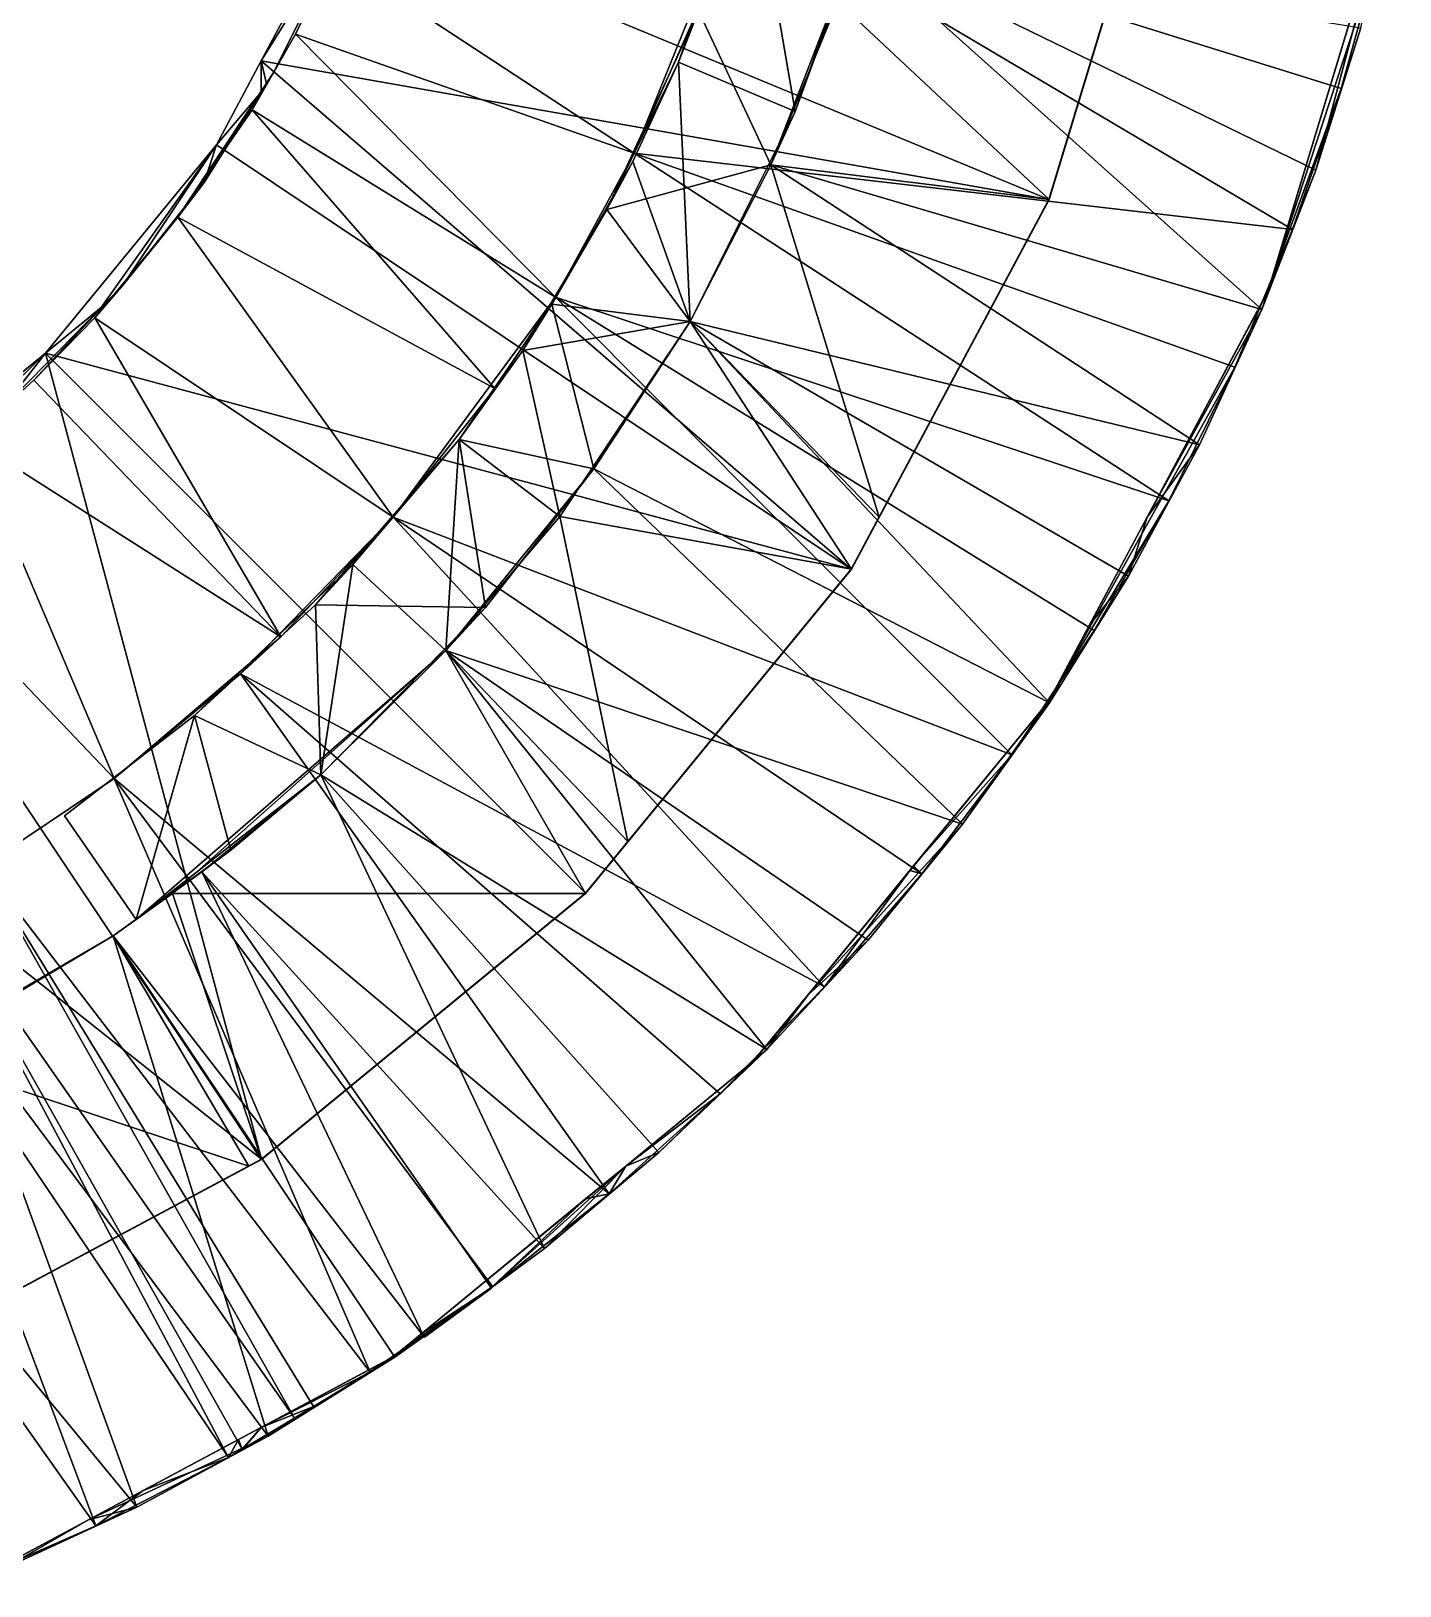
# Model space of a CAD drawing. Header units: metres. Extents: x -45 to 15, y -73 to -13.
# Drawn here: x -2.91 to 14.38, y -70.84 to -51.21 of the extents above; entities that cross this region are included whole.
import ezdxf

# ---------------------------------------------------------------- set-up
doc = ezdxf.new("R2010")
doc.units = ezdxf.units.M

msp = doc.modelspace()

# ---------------------------------------------------------------- linework, layer by layer
for points in [[(1.037455, -49.643059, 43), (11.482649, -48.267731, 28.999001), (9.946728, -53.333473, 28.999001)], [(11.484, -48.268002, 18.1), (7.279, -50.84, 18.1), (9.948, -53.334, 18.1)], [(11.484, -48.268002, 28.999001), (9.946728, -53.333473, 28.999001), (11.482649, -48.267731, 28.999001)], [(11.484, -48.268002, 28.999001), (9.948, -53.334, 28.999001), (9.946728, -53.333473, 28.999001)], [(9.948, -53.334, 18.1), (9.948, -53.334, 28.999001), (11.484, -48.268002, 28.999001)], [(9.948, -53.334, 18.1), (11.484, -48.268002, 28.999001), (11.484, -48.268002, 18.1)], [(6.187, -48.991001, 13.1), (5.271, -51.598, 13.1), (5.52, -50.952999, 14)], [(5.271, -51.598, 13.1), (6.187, -48.991001, 13.1), (6.744, -52.222, 12.2)], [(7.727, -49.425999, 12.2), (6.744, -52.222, 12.2), (6.187, -48.991001, 13.1)], [(14.378757, -49.002167, 43), (12.761912, -54.332924, 43), (14.333312, -49.152, 18.1)], [(14.378757, -49.002167, 43), (14.144, -50.115002, 43), (12.761912, -54.332924, 43)], [(12.717, -54.480999, 18.1), (13.317, -52.964001, 18.1), (14.333312, -49.152, 18.1)], [(12.717, -54.480999, 18.1), (14.333312, -49.152, 18.1), (12.761912, -54.332924, 43)], [(13.886, -51.167, 18.1), (14.333312, -49.152, 18.1), (13.317, -52.964001, 18.1)], [(7.727, -49.425999, 12.2), (7.503, -50.132999, 11), (6.744, -52.222, 12.2)], [(1.037455, -49.643059, 43), (0, -51.583298, 43), (1.134, -49.756001, 43)], [(1.037455, -49.643059, 43), (9.946728, -53.333473, 28.999001), (0, -51.583298, 43)], [(4.709, -52.75, 46), (13.022, -53.712002, 46), (6.002, -49.549, 46)], [(4.709, -52.75, 50.599998), (4.709, -52.75, 46), (6.002, -49.549, 46)], [(4.709, -52.75, 50.599998), (6.002, -49.549, 46), (5.55, -50.855, 50.599998)], [(13.639, -51.931, 46), (14.144, -50.115002, 46), (6.002, -49.549, 46)], [(13.639, -51.931, 46), (6.002, -49.549, 46), (13.022, -53.712002, 46)], [(0.16, -51.723999, 43), (1.134, -49.756001, 43), (0, -51.583298, 43)], [(0.434, -51.248001, 50.599998), (1.134, -49.756001, 43), (0.16, -51.723999, 43)], [(0.434, -51.248001, 50.599998), (0.922, -50.263, 50.599998), (1.134, -49.756001, 43)], [(7.503, -50.132999, 11), (6.433, -52.895, 11), (6.744, -52.222, 12.2)], [(6.433, -52.895, 11), (7.503, -50.132999, 11), (12.636, -54.721001, 11)], [(13.886, -51.167, 11), (13.317, -52.964001, 11), (7.503, -50.132999, 11)], [(12.636, -54.721001, 11), (7.503, -50.132999, 11), (13.317, -52.964001, 11)], [(13.639, -51.931, 43), (12.761912, -54.332924, 43), (14.144, -50.115002, 43)], [(13.639, -51.931, 43), (14.144, -50.115002, 43), (14.144, -50.115002, 46)], [(13.639, -51.931, 43), (14.144, -50.115002, 46), (13.639, -51.931, 46)], [(0.434, -51.248001, 50.599998), (4.709, -52.75, 50.599998), (0.922, -50.263, 50.599998)], [(4.709, -52.75, 50.599998), (5.55, -50.855, 50.599998), (0.922, -50.263, 50.599998)], [(6.433, -52.895, 14), (7.279, -50.84, 14), (5.52, -50.952999, 14)], [(7.279, -50.84, 14), (6.433, -52.895, 14), (6.433, -52.895, 18.1)], [(7.279, -50.84, 14), (6.433, -52.895, 18.1), (7.279, -50.84, 18.1)], [(7.279, -50.84, 18.1), (6.433, -52.895, 18.1), (9.948, -53.334, 18.1)], [(5.52, -50.952999, 14), (4.363, -53.459999, 14), (6.433, -52.895, 14)], [(4.363, -53.459999, 14), (5.52, -50.952999, 14), (5.271, -51.598, 13.1)], [(13.317, -52.964001, 11), (13.886, -51.167, 11), (13.886, -51.167, 18.1)], [(13.317, -52.964001, 11), (13.886, -51.167, 18.1), (13.317, -52.964001, 18.1)], [(0.16, -51.723999, 43), (-0.114, -52.201, 50.599998), (0.434, -51.248001, 50.599998)], [(-0.114, -52.201, 50.599998), (3.714, -54.567001, 50.599998), (0.434, -51.248001, 50.599998)], [(4.709, -52.75, 50.599998), (0.434, -51.248001, 50.599998), (3.714, -54.567001, 50.599998)], [(0, -51.583298, 43), (-0.567062, -52.643814, 43), (0, -51.976986, 43)], [(0, -51.583298, 43), (7.450855, -58.001236, 28.999001), (-0.567062, -52.643814, 43)], [(0.066697, -51.871529, 43), (0.16, -51.723999, 43), (0, -51.583298, 43)], [(0.066697, -51.871529, 43), (0, -51.583298, 43), (0, -51.976986, 43)], [(7.450855, -58.001236, 28.999001), (0, -51.583298, 43), (9.946728, -53.333473, 28.999001)], [(4.691, -52.852001, 13.1), (4.363, -53.459999, 14), (5.271, -51.598, 13.1)], [(4.691, -52.852001, 13.1), (5.271, -51.598, 13.1), (5.417, -54.873001, 12.2)], [(5.271, -51.598, 13.1), (6.744, -52.222, 12.2), (5.417, -54.873001, 12.2)], [(0.16, -51.723999, 43), (0.066697, -51.871529, 43), (-1.053, -53.556, 50.599998)], [(-1.053, -53.556, 50.599998), (-0.114, -52.201, 50.599998), (0.16, -51.723999, 43)], [(0, -51.976986, 43), (-1.053, -53.556, 50.599998), (0.066697, -51.871529, 43)], [(-0.721, -53.117001, 43), (-1.053, -53.556, 50.599998), (0, -51.976986, 43)], [(0, -51.976986, 43), (-0.567062, -52.643814, 43), (-0.721, -53.117001, 43)], [(13.022, -53.712002, 43), (12.761912, -54.332924, 43), (13.639, -51.931, 43)], [(13.022, -53.712002, 43), (13.639, -51.931, 43), (13.022, -53.712002, 46)], [(13.639, -51.931, 46), (13.022, -53.712002, 46), (13.639, -51.931, 43)], [(-1.053, -53.556, 50.599998), (2.95, -55.719002, 50.599998), (-0.114, -52.201, 50.599998)], [(3.714, -54.567001, 50.599998), (-0.114, -52.201, 50.599998), (2.95, -55.719002, 50.599998)], [(6.744, -52.222, 12.2), (6.433, -52.895, 11), (5.417, -54.873001, 12.2)], [(-2.725703, -55.274296, 43), (-2.023338, -54.697918, 43), (-0.567062, -52.643814, 43)], [(7.450855, -58.001236, 28.999001), (-2.725703, -55.274296, 43), (-0.567062, -52.643814, 43)], [(-2.023338, -54.697918, 43), (-1.743148, -54.41116, 43), (-0.567062, -52.643814, 43)], [(-1.743148, -54.41116, 43), (-1.743047, -54.411057, 43), (-0.567062, -52.643814, 43)], [(-1.742909, -54.410889, 43), (-0.567062, -52.643814, 43), (-1.743047, -54.411057, 43)], [(-1.742909, -54.410889, 43), (-0.721, -53.117001, 43), (-0.567062, -52.643814, 43)], [(4.709, -52.75, 46), (3.714, -54.567001, 46), (11.459, -57.139, 46)], [(4.709, -52.75, 50.599998), (3.714, -54.567001, 50.599998), (4.709, -52.75, 46)], [(3.714, -54.567001, 46), (4.709, -52.75, 46), (3.714, -54.567001, 50.599998)], [(12.294, -55.450001, 46), (4.709, -52.75, 46), (11.459, -57.139, 46)], [(13.022, -53.712002, 46), (4.709, -52.75, 46), (12.294, -55.450001, 46)], [(4.691, -52.852001, 13.1), (5.417, -54.873001, 12.2), (3.668, -54.654999, 13.1)], [(3.668, -54.654999, 13.1), (4.363, -53.459999, 14), (4.691, -52.852001, 13.1)], [(5.417, -54.873001, 14), (6.433, -52.895, 14), (4.363, -53.459999, 14)], [(6.433, -52.895, 14), (5.417, -54.873001, 18.1), (6.433, -52.895, 18.1)], [(5.417, -54.873001, 18.1), (6.433, -52.895, 14), (5.417, -54.873001, 14)], [(5.417, -54.873001, 12.2), (6.433, -52.895, 11), (5.417, -54.873001, 11)], [(5.417, -54.873001, 11), (6.433, -52.895, 11), (11.846, -56.431999, 11)], [(6.433, -52.895, 18.1), (5.417, -54.873001, 18.1), (7.803835, -57.344002, 18.1)], [(12.636, -54.721001, 11), (11.846, -56.431999, 11), (6.433, -52.895, 11)], [(7.803835, -57.344002, 18.1), (9.948, -53.334, 18.1), (6.433, -52.895, 18.1)], [(12.636, -54.721001, 11), (13.317, -52.964001, 11), (12.636, -54.721001, 18.1)], [(13.317, -52.964001, 18.1), (12.636, -54.721001, 18.1), (13.317, -52.964001, 11)], [(12.636, -54.721001, 18.1), (13.317, -52.964001, 18.1), (12.717, -54.480999, 18.1)], [(-1.053, -53.556, 50.599998), (-0.721, -53.117001, 43), (-1.742909, -54.410889, 43)], [(7.450855, -58.001236, 28.999001), (9.946728, -53.333473, 28.999001), (7.452, -58.001999, 28.999001)], [(9.948, -53.334, 28.999001), (7.452, -58.001999, 28.999001), (9.946728, -53.333473, 28.999001)], [(9.948, -53.334, 28.999001), (7.803835, -57.344002, 18.1), (7.452, -58.001999, 28.999001)], [(9.948, -53.334, 18.1), (7.803835, -57.344002, 18.1), (9.948, -53.334, 28.999001)], [(-2.102, -54.827, 50.599998), (1.665, -57.345001, 50.599998), (-1.053, -53.556, 50.599998)], [(-2.102, -54.827, 50.599998), (-1.053, -53.556, 50.599998), (-1.742909, -54.410889, 43)], [(2.95, -55.719002, 50.599998), (-1.053, -53.556, 50.599998), (1.665, -57.345001, 50.599998)], [(4.363, -53.459999, 14), (3.302, -55.241001, 14), (5.417, -54.873001, 14)], [(3.302, -55.241001, 14), (4.363, -53.459999, 14), (3.668, -54.654999, 13.1)], [(12.294, -55.450001, 46), (12.637903, -54.628979, 43.000999), (13.022, -53.712002, 46)], [(12.761912, -54.332924, 43.000999), (13.022, -53.712002, 46), (12.637903, -54.628979, 43.000999)], [(13.022, -53.712002, 43), (13.022, -53.712002, 46), (12.761912, -54.332924, 43.000999)], [(13.022, -53.712002, 43), (12.761912, -54.332924, 43.000999), (12.761912, -54.332924, 43)], [(12.637903, -54.628979, 43.000999), (12.717, -54.480999, 43.000999), (12.761912, -54.332924, 43.000999)], [(12.717, -54.480999, 43.000999), (12.717, -54.480999, 18.1), (12.761912, -54.332924, 43)], [(12.717, -54.480999, 43.000999), (12.761912, -54.332924, 43), (12.761912, -54.332924, 43.000999)], [(-1.743148, -54.41116, 43), (-2.023338, -54.697918, 43), (-2.87, -55.613998, 50.599998)], [(-2.102, -54.827, 50.599998), (-1.743148, -54.41116, 43), (-2.87, -55.613998, 50.599998)], [(-2.102, -54.827, 50.599998), (-1.742909, -54.410889, 43), (-1.743047, -54.411057, 43)], [(-2.102, -54.827, 50.599998), (-1.743047, -54.411057, 43), (-1.743148, -54.41116, 43)], [(9.478, -60.344002, 46), (3.714, -54.567001, 46), (1.665, -57.345001, 46)], [(1.665, -57.345001, 50.599998), (1.665, -57.345001, 46), (3.714, -54.567001, 46)], [(1.665, -57.345001, 50.599998), (3.714, -54.567001, 46), (2.95, -55.719002, 50.599998)], [(3.714, -54.567001, 46), (3.714, -54.567001, 50.599998), (2.95, -55.719002, 50.599998)], [(10.519, -58.772999, 46), (11.459, -57.139, 46), (3.714, -54.567001, 46)], [(10.519, -58.772999, 46), (3.714, -54.567001, 46), (9.478, -60.344002, 46)], [(12.717, -54.480999, 18.1), (11.186681, -57.344002, 18.1), (12.636, -54.721001, 18.1)], [(11.186681, -57.344002, 18.1), (12.717, -54.480999, 18.1), (12.637903, -54.628979, 43)], [(12.717, -54.480999, 43.000999), (12.637903, -54.628979, 43), (12.717, -54.480999, 18.1)], [(12.717, -54.480999, 43.000999), (12.637903, -54.628979, 43.000999), (12.637903, -54.628979, 43)], [(-2.023338, -54.697918, 43), (-2.725703, -55.274296, 43), (-3.278, -55.981998, 43)], [(-3.278, -55.981998, 43), (-2.87, -55.613998, 50.599998), (-2.023338, -54.697918, 43)], [(3.668, -54.654999, 13.1), (4.201, -56.733002, 12.2), (2.498, -56.365002, 13.1)], [(3.668, -54.654999, 13.1), (2.498, -56.365002, 14), (3.302, -55.241001, 14)], [(3.668, -54.654999, 13.1), (2.498, -56.365002, 13.1), (2.498, -56.365002, 14)], [(5.417, -54.873001, 12.2), (4.201, -56.733002, 12.2), (3.668, -54.654999, 13.1)], [(10.021749, -59.523415, 43), (11.186681, -57.344002, 18.1), (12.637903, -54.628979, 43)], [(10.021749, -59.523415, 43), (12.637903, -54.628979, 43), (12.294, -55.450001, 43)], [(11.846, -56.431999, 18.1), (12.636, -54.721001, 18.1), (11.186681, -57.344002, 18.1)], [(11.846, -56.431999, 11), (12.636, -54.721001, 11), (12.636, -54.721001, 18.1)], [(11.846, -56.431999, 11), (12.636, -54.721001, 18.1), (11.846, -56.431999, 18.1)], [(12.294, -55.450001, 46), (12.294, -55.450001, 43), (12.637903, -54.628979, 43.000999)], [(12.637903, -54.628979, 43), (12.637903, -54.628979, 43.000999), (12.294, -55.450001, 43)], [(-2.87, -55.613998, 50.599998), (0.249, -58.856998, 50.599998), (-2.102, -54.827, 50.599998)], [(1.665, -57.345001, 50.599998), (-2.102, -54.827, 50.599998), (0.249, -58.856998, 50.599998)], [(5.417, -54.873001, 14), (3.302, -55.241001, 14), (3.77, -57.335999, 14)], [(5.417, -54.873001, 14), (3.77, -57.335999, 14), (5.417, -54.873001, 18.1)], [(3.77, -57.335999, 18.1), (5.417, -54.873001, 18.1), (3.77, -57.335999, 14)], [(5.417, -54.873001, 18.1), (3.77, -57.335999, 18.1), (7.452, -58.001999, 18.1)], [(4.201, -56.733002, 10.999), (4.201, -56.733002, 12.2), (5.417, -54.873001, 11)], [(5.417, -54.873001, 12.2), (5.417, -54.873001, 11), (4.201, -56.733002, 12.2)], [(5.417, -54.873001, 11), (9.952, -59.688999, 11), (4.201, -56.733002, 10.999)], [(11.846, -56.431999, 11), (10.95, -58.09, 11), (5.417, -54.873001, 11)], [(9.952, -59.688999, 11), (5.417, -54.873001, 11), (10.95, -58.09, 11)], [(7.803835, -57.344002, 18.1), (5.417, -54.873001, 18.1), (7.452, -58.001999, 18.1)], [(-5.356185, -57.432938, 43), (-2.725703, -55.274296, 43), (0.001235, -65.450851, 28.999001)], [(-2.725703, -55.274296, 43), (-5.356185, -57.432938, 43), (-4.42928, -56.937317, 43)], [(-4.42928, -56.937317, 43), (-3.278, -55.981998, 43), (-2.725703, -55.274296, 43)], [(4.093026, -62.093025, 28.999001), (-2.725703, -55.274296, 43), (7.450855, -58.001236, 28.999001)], [(4.093026, -62.093025, 28.999001), (0.001235, -65.450851, 28.999001), (-2.725703, -55.274296, 43)], [(2.498, -56.365002, 14), (3.77, -57.335999, 14), (3.302, -55.241001, 14)], [(10.021749, -59.523415, 43), (12.294, -55.450001, 43), (11.459, -57.139, 43)], [(12.294, -55.450001, 43), (12.294, -55.450001, 46), (11.459, -57.139, 46)], [(12.294, -55.450001, 43), (11.459, -57.139, 46), (11.459, -57.139, 43)], [(-2.87, -55.613998, 50.599998), (-3.686, -56.349998, 50.599998), (0.249, -58.856998, 50.599998)], [(-3.686, -56.349998, 50.599998), (-2.87, -55.613998, 50.599998), (-3.278, -55.981998, 43)], [(-4.998, -57.348999, 50.599998), (-1.859, -60.644001, 50.599998), (-3.686, -56.349998, 50.599998)], [(-1.859, -60.644001, 50.599998), (0.249, -58.856998, 50.599998), (-3.686, -56.349998, 50.599998)], [(1.156, -57.943001, 14), (2.498, -56.365002, 13.1), (0.686, -58.451, 13.1)], [(2.833, -58.485001, 12.2), (0.686, -58.451, 13.1), (2.498, -56.365002, 13.1)], [(2.498, -56.365002, 14), (2.498, -56.365002, 13.1), (1.156, -57.943001, 14)], [(1.156, -57.943001, 14), (2.33, -59.028999, 14), (2.498, -56.365002, 14)], [(3.77, -57.335999, 14), (2.498, -56.365002, 14), (2.33, -59.028999, 14)], [(4.201, -56.733002, 12.2), (2.833, -58.485001, 12.2), (2.498, -56.365002, 13.1)], [(11.846, -56.431999, 11), (11.846, -56.431999, 18.1), (10.95, -58.09, 18.1)], [(10.95, -58.09, 18.1), (10.95, -58.09, 11), (11.846, -56.431999, 11)], [(10.95, -58.09, 18.1), (11.846, -56.431999, 18.1), (11.186681, -57.344002, 18.1)], [(2.833, -58.485001, 12.2), (4.201, -56.733002, 10.999), (2.33, -59.028999, 10.999)], [(8.855, -61.222, 11), (2.33, -59.028999, 10.999), (4.201, -56.733002, 10.999)], [(4.201, -56.733002, 10.999), (2.833, -58.485001, 12.2), (4.201, -56.733002, 12.2)], [(8.855, -61.222, 11), (4.201, -56.733002, 10.999), (9.952, -59.688999, 11)], [(10.021749, -59.523415, 43), (11.459, -57.139, 43), (10.519, -58.772999, 43)], [(10.519, -58.772999, 43), (11.459, -57.139, 43), (10.519, -58.772999, 46)], [(11.459, -57.139, 46), (10.519, -58.772999, 46), (11.459, -57.139, 43)], [(-5.356185, -57.432938, 43), (0.001235, -65.450851, 28.999001), (-8.192, -58.949261, 43)], [(-3.517, -61.752998, 50.599998), (-1.859, -60.644001, 50.599998), (-4.998, -57.348999, 50.599998)], [(-0.264, -59.32, 46), (7.111, -63.275002, 46), (1.665, -57.345001, 46)], [(-0.264, -59.32, 46), (1.665, -57.345001, 46), (0.249, -58.856998, 50.599998)], [(1.665, -57.345001, 46), (1.665, -57.345001, 50.599998), (0.249, -58.856998, 50.599998)], [(9.478, -60.344002, 46), (1.665, -57.345001, 46), (8.34, -61.847, 46)], [(7.111, -63.275002, 46), (8.34, -61.847, 46), (1.665, -57.345001, 46)], [(2.33, -59.028999, 18.1), (3.77, -57.335999, 18.1), (3.77, -57.335999, 14)], [(2.33, -59.028999, 18.1), (3.77, -57.335999, 14), (2.33, -59.028999, 14)], [(4.630689, -61.439999, 18.1), (3.77, -57.335999, 18.1), (2.33, -59.028999, 18.1)], [(4.630689, -61.439999, 18.1), (7.452, -58.001999, 18.1), (3.77, -57.335999, 18.1)], [(7.452, -58.001999, 18.1), (7.452, -58.001999, 28.999001), (7.803835, -57.344002, 18.1)], [(11.186681, -57.344002, 18.1), (10.021749, -59.523415, 43), (10.454973, -58.712914, 18.1)], [(11.186681, -57.344002, 18.1), (10.454973, -58.712914, 18.1), (10.95, -58.09, 18.1)], [(0.686, -58.451, 13.1), (-0.843, -59.848, 14), (1.156, -57.943001, 14)], [(-0.843, -59.848, 14), (0.753, -60.596001, 14), (1.156, -57.943001, 14)], [(2.33, -59.028999, 14), (1.156, -57.943001, 14), (0.753, -60.596001, 14)], [(7.452, -58.001999, 28.999001), (4.093026, -62.093025, 28.999001), (7.450855, -58.001236, 28.999001)], [(4.094, -62.094002, 28.999001), (4.093026, -62.093025, 28.999001), (7.452, -58.001999, 28.999001)], [(7.452, -58.001999, 28.999001), (4.630689, -61.439999, 18.1), (4.094, -62.094002, 28.999001)], [(7.452, -58.001999, 18.1), (4.630689, -61.439999, 18.1), (7.452, -58.001999, 28.999001)], [(9.952, -59.688999, 11), (10.95, -58.09, 11), (10.95, -58.09, 18.1)], [(9.952, -59.688999, 11), (10.95, -58.09, 18.1), (9.952, -59.688999, 18.1)], [(9.952, -59.688999, 18.1), (10.95, -58.09, 18.1), (10.454973, -58.712914, 18.1)], [(-0.843, -59.848, 13.1), (-0.843, -59.848, 14), (0.686, -58.451, 13.1)], [(-0.843, -59.848, 13.1), (0.686, -58.451, 13.1), (0.753, -60.596001, 12.2)], [(2.833, -58.485001, 12.2), (0.753, -60.596001, 12.2), (0.686, -58.451, 13.1)], [(2.33, -59.028999, 10.999), (0.753, -60.596001, 12.2), (2.833, -58.485001, 12.2)], [(0.249, -58.856998, 50.599998), (-1.859, -60.644001, 50.599998), (-0.264, -59.32, 46)], [(10.519, -58.772999, 46), (9.478, -60.344002, 46), (10.021749, -59.523415, 43.000999)], [(9.945, -59.667, 18.1), (10.454973, -58.712914, 18.1), (10.021749, -59.523415, 43)], [(9.952, -59.688999, 18.1), (10.454973, -58.712914, 18.1), (9.945, -59.667, 18.1)], [(10.519, -58.772999, 43), (10.519, -58.772999, 46), (10.021749, -59.523415, 43.000999)], [(10.519, -58.772999, 43), (10.021749, -59.523415, 43.000999), (10.021749, -59.523415, 43)], [(-4.666527, -67.946724, 28.999001), (-8.192, -58.949261, 43), (0.001235, -65.450851, 28.999001)], [(-1.58, -62.423, 14), (-1.122, -62.095001, 18.1), (2.33, -59.028999, 18.1)], [(2.33, -59.028999, 18.1), (0.753, -60.596001, 14), (-1.58, -62.423, 14)], [(2.33, -59.028999, 18.1), (-1.122, -62.095001, 18.1), (4.094, -62.094002, 18.1)], [(2.33, -59.028999, 14), (0.753, -60.596001, 14), (2.33, -59.028999, 18.1)], [(2.33, -59.028999, 10.999), (0.753, -60.596001, 11), (0.753, -60.596001, 12.2)], [(6.385, -64.066002, 11), (0.753, -60.596001, 11), (2.33, -59.028999, 10.999)], [(6.385, -64.066002, 11), (2.33, -59.028999, 10.999), (7.665, -62.682999, 11)], [(2.33, -59.028999, 10.999), (8.855, -61.222, 11), (7.665, -62.682999, 11)], [(4.630689, -61.439999, 18.1), (2.33, -59.028999, 18.1), (4.094, -62.094002, 18.1)], [(-0.264, -59.32, 46), (-1.859, -60.644001, 46), (4.395, -65.887001, 46)], [(-0.264, -59.32, 46), (-1.859, -60.644001, 50.599998), (-1.859, -60.644001, 46)], [(7.111, -63.275002, 46), (-0.264, -59.32, 46), (5.794, -64.624001, 46)], [(4.395, -65.887001, 46), (5.794, -64.624001, 46), (-0.264, -59.32, 46)], [(9.945, -59.667, 18.1), (8.237363, -61.748112, 43), (6.904269, -63.372765, 18.1)], [(9.945, -59.667, 18.1), (6.904269, -63.372765, 18.1), (8.855, -61.222, 18.1)], [(8.237363, -61.748112, 43), (9.945, -59.667, 18.1), (9.849407, -59.783501, 43)], [(9.945, -59.667, 18.1), (8.855, -61.222, 18.1), (9.952, -59.688999, 18.1)], [(9.849407, -59.783501, 43.000999), (10.021749, -59.523415, 43.000999), (9.478, -60.344002, 46)], [(9.849407, -59.783501, 43.000999), (9.945, -59.667, 43.000999), (10.021749, -59.523415, 43.000999)], [(9.945, -59.667, 43.000999), (9.849407, -59.783501, 43), (9.945, -59.667, 18.1)], [(9.945, -59.667, 43.000999), (9.849407, -59.783501, 43.000999), (9.849407, -59.783501, 43)], [(9.945, -59.667, 43.000999), (9.945, -59.667, 18.1), (10.021749, -59.523415, 43)], [(9.945, -59.667, 43.000999), (10.021749, -59.523415, 43), (10.021749, -59.523415, 43.000999)], [(-2.485, -61.112999, 13.1), (-2.485, -61.112999, 14), (-0.843, -59.848, 13.1)], [(-0.843, -59.848, 13.1), (-2.485, -61.112999, 14), (-0.843, -59.848, 14)], [(-2.485, -61.112999, 14), (-1.58, -62.423, 14), (-0.843, -59.848, 14)], [(-1.58, -62.423, 12.205), (-2.485, -61.112999, 13.1), (-0.843, -59.848, 13.1)], [(-0.383, -61.549999, 12.2), (-1.58, -62.423, 12.205), (-0.843, -59.848, 13.1)], [(0.753, -60.596001, 14), (-0.843, -59.848, 14), (-1.58, -62.423, 14)], [(0.753, -60.596001, 12.2), (-0.383, -61.549999, 12.2), (-0.843, -59.848, 13.1)], [(9.849407, -59.783501, 43), (9.478, -60.344002, 43), (8.237363, -61.748112, 43)], [(8.855, -61.222, 11), (9.952, -59.688999, 11), (9.952, -59.688999, 18.1)], [(8.855, -61.222, 11), (9.952, -59.688999, 18.1), (8.855, -61.222, 18.1)], [(9.478, -60.344002, 46), (9.478, -60.344002, 43), (9.849407, -59.783501, 43.000999)], [(9.849407, -59.783501, 43), (9.849407, -59.783501, 43.000999), (9.478, -60.344002, 43)], [(8.34, -61.847, 43), (8.237363, -61.748112, 43), (9.478, -60.344002, 43)], [(8.34, -61.847, 46), (8.34, -61.847, 43), (9.478, -60.344002, 46)], [(9.478, -60.344002, 43), (9.478, -60.344002, 46), (8.34, -61.847, 43)], [(-1.859, -60.644001, 50.599998), (-3.517, -61.752998, 46), (-1.859, -60.644001, 46)], [(-3.517, -61.752998, 46), (-1.859, -60.644001, 50.599998), (-3.517, -61.752998, 50.599998)], [(-1.859, -60.644001, 46), (-3.517, -61.752998, 46), (1.374, -68.137001, 46)], [(2.92, -67.058998, 46), (-1.859, -60.644001, 46), (1.374, -68.137001, 46)], [(4.395, -65.887001, 46), (-1.859, -60.644001, 46), (2.92, -67.058998, 46)], [(-0.752, -61.821999, 11), (0.753, -60.596001, 11), (3.577, -66.578003, 11)], [(-0.383, -61.549999, 12.2), (0.753, -60.596001, 11), (-0.752, -61.821999, 11)], [(0.753, -60.596001, 12.2), (0.753, -60.596001, 11), (-0.383, -61.549999, 12.2)], [(6.385, -64.066002, 11), (5.02, -65.365997, 11), (0.753, -60.596001, 11)], [(5.02, -65.365997, 11), (3.577, -66.578003, 11), (0.753, -60.596001, 11)], [(-2.485, -61.112999, 14), (-2.485, -61.112999, 13.1), (-1.58, -62.423, 14)], [(-1.58, -62.423, 12.205), (-1.58, -62.423, 14), (-2.485, -61.112999, 13.1)], [(8.855, -61.222, 18.1), (6.904269, -63.372765, 18.1), (7.665, -62.682999, 18.1)], [(7.665, -62.682999, 11), (8.855, -61.222, 11), (7.665, -62.682999, 18.1)], [(8.855, -61.222, 18.1), (7.665, -62.682999, 18.1), (8.855, -61.222, 11)], [(4.094, -62.094002, 18.1), (4.094, -62.094002, 28.999001), (4.630689, -61.439999, 18.1)], [(-0.383, -61.549999, 12.2), (-0.752, -61.821999, 11), (-1.58, -62.423, 12.205)], [(-4.174, -62.151001, 46), (0.42, -68.719002, 46), (-3.517, -61.752998, 46)], [(0.658, -68.571999, 46), (1.374, -68.137001, 46), (-3.517, -61.752998, 46)], [(0.658, -68.571999, 46), (-3.517, -61.752998, 46), (0.42, -68.719002, 46)], [(-1.869, -62.629002, 11), (-0.752, -61.821999, 11), (2.054, -67.688004, 11)], [(-1.58, -62.423, 12.205), (-0.752, -61.821999, 11), (-1.869, -62.629002, 11)], [(-0.752, -61.821999, 11), (3.577, -66.578003, 11), (2.903, -67.074997, 11)], [(2.903, -67.074997, 11), (2.054, -67.688004, 11), (-0.752, -61.821999, 11)], [(8.225505, -61.762562, 42.999989), (6.904269, -63.372765, 18.1), (8.237363, -61.748112, 43)], [(8.192, -61.803394, 42.999989), (6.904269, -63.372765, 18.1), (8.225505, -61.762562, 42.999989)], [(6.904269, -63.372765, 18.1), (8.192, -61.803394, 42.999989), (7.041544, -63.205467, 42.999992)], [(7.041544, -63.205467, 42.999992), (8.192, -61.803394, 42.999989), (7.111, -63.275002, 43)], [(8.34, -61.847, 43), (7.111, -63.275002, 43), (8.192, -61.803394, 42.999989)], [(8.225505, -61.762562, 42.999989), (8.34, -61.847, 43), (8.192, -61.803394, 42.999989)], [(8.34, -61.847, 43), (8.225505, -61.762562, 42.999989), (8.237363, -61.748112, 43)], [(8.34, -61.847, 43), (8.34, -61.847, 46), (7.111, -63.275002, 43)], [(7.111, -63.275002, 46), (7.111, -63.275002, 43), (8.34, -61.847, 46)], [(-4.918, -62.542, 46), (-0.415, -69.216003, 46), (-4.174, -62.151001, 46)], [(0.42, -68.719002, 46), (-4.174, -62.151001, 46), (-0.239, -69.111, 46)], [(-0.239, -69.111, 46), (-4.174, -62.151001, 46), (-0.415, -69.216003, 46)], [(-1.869, -62.629002, 18.1), (-1.122, -62.095001, 18.1), (-1.58, -62.423, 14)], [(-1.869, -62.629002, 18.1), (0.002, -65.452003, 18.1), (-1.122, -62.095001, 18.1)], [(0.002, -65.452003, 18.1), (4.094, -62.094002, 18.1), (-1.122, -62.095001, 18.1)], [(0.001235, -65.450851, 28.999001), (4.093026, -62.093025, 28.999001), (4.094, -62.094002, 28.999001)], [(4.094, -62.094002, 28.999001), (0.002, -65.452003, 28.999001), (0.001235, -65.450851, 28.999001)], [(0.002, -65.452003, 18.1), (0.002, -65.452003, 28.999001), (4.094, -62.094002, 28.999001)], [(0.002, -65.452003, 18.1), (4.094, -62.094002, 28.999001), (4.094, -62.094002, 18.1)], [(-4.918, -62.542, 46), (-6.798, -63.414001, 46), (-2.09, -70.080002, 46)], [(-0.415, -69.216003, 46), (-4.918, -62.542, 46), (-2.09, -70.080002, 46)], [(-1.58, -62.423, 12.205), (-1.869, -62.629002, 11), (-1.58, -62.423, 14)], [(-1.869, -62.629002, 18.1), (-1.58, -62.423, 14), (-1.869, -62.629002, 11)], [(-4.431, -64.117996, 18.1), (-1.869, -62.629002, 18.1), (-1.869, -62.629002, 11)], [(-4.431, -64.117996, 18.1), (-1.869, -62.629002, 11), (-3.779, -63.765999, 11)], [(-1.869, -62.629002, 18.1), (-4.431, -64.117996, 18.1), (-0.155096, -65.536003, 18.1)], [(-3.779, -63.765999, 11), (-1.869, -62.629002, 11), (0.089, -68.946999, 11)], [(1.688, -67.949997, 11), (-1.869, -62.629002, 11), (2.054, -67.688004, 11)], [(1.688, -67.949997, 11), (0.089, -68.946999, 11), (-1.869, -62.629002, 11)], [(0.002, -65.452003, 18.1), (-1.869, -62.629002, 18.1), (0, -65.453072, 18.1)], [(0, -65.453072, 18.1), (-1.869, -62.629002, 18.1), (-0.155096, -65.536003, 18.1)], [(6.385, -64.066002, 11), (7.665, -62.682999, 11), (7.665, -62.682999, 18.1)], [(6.385, -64.066002, 11), (7.665, -62.682999, 18.1), (6.385, -64.066002, 18.1)], [(6.385, -64.066002, 18.1), (7.665, -62.682999, 18.1), (6.904269, -63.372765, 18.1)], [(7.030726, -63.218647, 43), (6.904269, -63.372765, 18.1), (7.041544, -63.205467, 42.999992)], [(7.111, -63.275002, 43), (7.030726, -63.218647, 43), (7.041544, -63.205467, 42.999992)], [(7.111, -63.275002, 46), (5.794, -64.624001, 46), (6.31793, -64.087341, 43.000999)], [(6.904269, -63.372765, 18.1), (6.31793, -64.087341, 43), (6.214, -64.213997, 18.1)], [(6.904269, -63.372765, 18.1), (6.214, -64.213997, 18.1), (6.385, -64.066002, 18.1)], [(6.31793, -64.087341, 43), (6.904269, -63.372765, 18.1), (7.030726, -63.218647, 43)], [(6.31793, -64.087341, 43), (7.030726, -63.218647, 43), (7.111, -63.275002, 43)], [(7.111, -63.275002, 46), (6.31793, -64.087341, 43.000999), (7.111, -63.275002, 43)], [(6.31793, -64.087341, 43), (7.111, -63.275002, 43), (6.31793, -64.087341, 43.000999)], [(-3.815, -70.836998, 46), (-2.09, -70.080002, 46), (-6.798, -63.414001, 46)], [(-1.57, -69.843002, 11), (-5.777, -64.738998, 11), (-3.779, -63.765999, 11)], [(-1.57, -69.843002, 11), (-3.779, -63.765999, 11), (0.089, -68.946999, 11)], [(-4.666, -67.947998, 18.1), (-0.155096, -65.536003, 18.1), (-4.431, -64.117996, 18.1)], [(6.385, -64.066002, 18.1), (5.02, -65.365997, 18.1), (6.385, -64.066002, 11)], [(5.02, -65.365997, 11), (6.385, -64.066002, 11), (5.02, -65.365997, 18.1)], [(5.02, -65.365997, 18.1), (6.385, -64.066002, 18.1), (6.214, -64.213997, 18.1)], [(6.114838, -64.295364, 43.000999), (6.31793, -64.087341, 43.000999), (5.794, -64.624001, 46)], [(6.114838, -64.295364, 43.000999), (6.214, -64.213997, 43.000999), (6.31793, -64.087341, 43.000999)], [(6.31793, -64.087341, 43.000999), (6.214, -64.213997, 43.000999), (6.31793, -64.087341, 43)], [(6.214, -64.213997, 43.000999), (6.214, -64.213997, 18.1), (6.31793, -64.087341, 43)], [(6.214, -64.213997, 18.1), (6.114838, -64.295364, 43), (4.602868, -65.536003, 18.1)], [(6.214, -64.213997, 18.1), (4.602868, -65.536003, 18.1), (5.02, -65.365997, 18.1)], [(4.602868, -65.536003, 43), (4.602868, -65.536003, 18.1), (6.114838, -64.295364, 43)], [(5.794, -64.624001, 43), (4.602868, -65.536003, 43), (6.114838, -64.295364, 43)], [(5.794, -64.624001, 43), (6.114838, -64.295364, 43), (6.114838, -64.295364, 43.000999)], [(5.794, -64.624001, 43), (6.114838, -64.295364, 43.000999), (5.794, -64.624001, 46)], [(6.214, -64.213997, 43.000999), (6.114838, -64.295364, 43.000999), (6.114838, -64.295364, 43)], [(6.114838, -64.295364, 43), (6.214, -64.213997, 18.1), (6.214, -64.213997, 43.000999)], [(-1.57, -69.843002, 11), (-3.281, -70.632004, 11), (-5.777, -64.738998, 11)], [(4.395, -65.887001, 43), (5.794, -64.624001, 46), (4.395, -65.887001, 46)], [(5.794, -64.624001, 43), (5.794, -64.624001, 46), (4.395, -65.887001, 43)], [(5.794, -64.624001, 43), (4.395, -65.887001, 43), (4.602868, -65.536003, 43)], [(3.577, -66.578003, 18.1), (3.577, -66.578003, 11), (5.02, -65.365997, 11)], [(5.02, -65.365997, 11), (5.02, -65.365997, 18.1), (3.577, -66.578003, 18.1)], [(3.577, -66.578003, 18.1), (5.02, -65.365997, 18.1), (4.602868, -65.536003, 18.1)], [(-4.666527, -67.946724, 28.999001), (0.001235, -65.450851, 28.999001), (0.002, -65.452003, 28.999001)], [(0.002, -65.452003, 28.999001), (-4.666, -67.947998, 28.999001), (-4.666527, -67.946724, 28.999001)], [(0.002, -65.452003, 28.999001), (-0.155096, -65.536003, 18.1), (-4.666, -67.947998, 28.999001)], [(-4.666, -67.947998, 18.1), (-4.666, -67.947998, 28.999001), (-0.155096, -65.536003, 18.1)], [(0, -65.453072, 18.1), (-0.155096, -65.536003, 18.1), (0.002, -65.452003, 28.999001)], [(0.002, -65.452003, 28.999001), (0.002, -65.452003, 18.1), (0, -65.453072, 18.1)], [(4.602868, -65.536003, 18.1), (4.096, -65.951904, 43), (2.027907, -67.648857, 18.1)], [(2.027907, -67.648857, 18.1), (2.903, -67.074997, 18.1), (4.602868, -65.536003, 18.1)], [(3.577, -66.578003, 18.1), (4.602868, -65.536003, 18.1), (2.903, -67.074997, 18.1)], [(4.602868, -65.536003, 43), (4.096, -65.951904, 43), (4.602868, -65.536003, 18.1)], [(4.096, -65.951904, 43), (4.602868, -65.536003, 43), (4.395, -65.887001, 43)], [(4.096, -65.951904, 43), (1.766823, -67.863091, 43), (2.027907, -67.648857, 18.1)], [(2.92, -67.058998, 43), (1.766823, -67.863091, 43), (4.096, -65.951904, 43)], [(4.395, -65.887001, 43), (4.395, -65.887001, 46), (2.92, -67.058998, 46)], [(4.395, -65.887001, 43), (2.92, -67.058998, 46), (2.92, -67.058998, 43)], [(2.92, -67.058998, 43), (4.096, -65.951904, 43), (4.395, -65.887001, 43)], [(2.903, -67.074997, 11), (3.577, -66.578003, 11), (3.577, -66.578003, 18.1)], [(2.903, -67.074997, 11), (3.577, -66.578003, 18.1), (2.903, -67.074997, 18.1)], [(2.92, -67.058998, 46), (1.374, -68.137001, 46), (1.766823, -67.863091, 43.000999)], [(2.92, -67.058998, 43), (2.92, -67.058998, 46), (1.766823, -67.863091, 43.000999)], [(2.92, -67.058998, 43), (1.766823, -67.863091, 43.000999), (1.766823, -67.863091, 43)], [(2.027907, -67.648857, 18.1), (2.054, -67.688004, 18.1), (2.903, -67.074997, 18.1)], [(2.903, -67.074997, 11), (2.906, -67.079002, 11), (2.054, -67.688004, 11)], [(2.903, -67.074997, 18.1), (2.054, -67.688004, 18.1), (2.906, -67.079002, 18.1)], [(2.06, -67.696999, 11), (2.054, -67.688004, 11), (2.906, -67.079002, 11)], [(2.06, -67.696999, 18.1), (2.906, -67.079002, 18.1), (2.054, -67.688004, 18.1)], [(2.06, -67.696999, 11), (2.906, -67.079002, 11), (2.906, -67.079002, 18.1)], [(2.06, -67.696999, 11), (2.906, -67.079002, 18.1), (2.06, -67.696999, 18.1)], [(2.903, -67.074997, 18.1), (2.906, -67.079002, 18.1), (2.906, -67.079002, 11)], [(2.903, -67.074997, 18.1), (2.906, -67.079002, 11), (2.903, -67.074997, 11)], [(1.667, -67.945, 18.1), (2.027907, -67.648857, 18.1), (1.766823, -67.863091, 43)], [(2.027907, -67.648857, 18.1), (1.667, -67.945, 18.1), (1.688, -67.949997, 18.1)], [(2.054, -67.688004, 18.1), (2.027907, -67.648857, 18.1), (1.688, -67.949997, 18.1)], [(2.054, -67.688004, 18.1), (1.688, -67.949997, 18.1), (1.688, -67.949997, 11)], [(2.054, -67.688004, 18.1), (1.688, -67.949997, 11), (2.054, -67.688004, 11)], [(2.06, -67.696999, 11), (2.06, -67.696999, 18.1), (2.054, -67.688004, 11)], [(2.054, -67.688004, 18.1), (2.054, -67.688004, 11), (2.06, -67.696999, 18.1)], [(1.591407, -67.985405, 43.000999), (1.766823, -67.863091, 43.000999), (1.374, -68.137001, 46)], [(1.591407, -67.985405, 43.000999), (1.667, -67.945, 43.000999), (1.766823, -67.863091, 43.000999)], [(1.667, -67.945, 43.000999), (1.667, -67.945, 18.1), (1.766823, -67.863091, 43)], [(1.667, -67.945, 43.000999), (1.766823, -67.863091, 43), (1.766823, -67.863091, 43.000999)], [(-2.183212, -70.002998, 18.1), (1.667, -67.945, 18.1), (-0.287513, -68.989716, 43)], [(-2.183212, -70.002998, 18.1), (0.089, -68.946999, 18.1), (1.667, -67.945, 18.1)], [(0, -68.836037, 43), (-0.287513, -68.989716, 43), (1.667, -67.945, 18.1)], [(1.591407, -67.985405, 43), (0, -68.836037, 43), (1.667, -67.945, 18.1)], [(1.591407, -67.985405, 43), (1.374, -68.137001, 43), (0, -68.836037, 43)], [(1.688, -67.949997, 18.1), (1.667, -67.945, 18.1), (0.089, -68.946999, 18.1)], [(0.089, -68.946999, 11), (1.688, -67.949997, 11), (1.688, -67.949997, 18.1)], [(0.089, -68.946999, 11), (1.688, -67.949997, 18.1), (0.089, -68.946999, 18.1)], [(1.374, -68.137001, 43), (1.591407, -67.985405, 43.000999), (1.374, -68.137001, 46)], [(1.591407, -67.985405, 43), (1.591407, -67.985405, 43.000999), (1.374, -68.137001, 43)], [(1.667, -67.945, 18.1), (1.667, -67.945, 43.000999), (1.591407, -67.985405, 43)], [(1.591407, -67.985405, 43.000999), (1.591407, -67.985405, 43), (1.667, -67.945, 43.000999)], [(0, -68.836037, 43), (1.374, -68.137001, 43), (0.658, -68.571999, 43)], [(1.374, -68.137001, 43), (1.374, -68.137001, 46), (0.658, -68.571999, 46)], [(0.658, -68.571999, 46), (0.658, -68.571999, 43), (1.374, -68.137001, 43)], [(0.659, -68.572998, 43), (-0.237, -69.115997, 43), (0, -68.836037, 43)], [(0.659, -68.572998, 43), (0.42, -68.719002, 46), (-0.237, -69.115997, 43)], [(0, -68.836037, 43), (0.658, -68.571999, 43), (0.659, -68.572998, 43)], [(0.659, -68.572998, 46), (0.658, -68.571999, 46), (0.42, -68.719002, 46)], [(0.659, -68.572998, 43), (0.659, -68.572998, 46), (0.42, -68.719002, 46)], [(0.658, -68.571999, 46), (0.659, -68.572998, 46), (0.659, -68.572998, 43)], [(0.658, -68.571999, 46), (0.659, -68.572998, 43), (0.658, -68.571999, 43)], [(-0.287513, -68.989716, 43), (0, -68.836037, 43), (-0.239, -69.111, 43)], [(-0.237, -69.115997, 46), (0.42, -68.719002, 46), (-0.239, -69.111, 46)], [(-0.239, -69.111, 43), (0, -68.836037, 43), (-0.237, -69.115997, 43)], [(-0.237, -69.115997, 43), (0.42, -68.719002, 46), (-0.237, -69.115997, 46)], [(-2.183212, -70.002998, 18.1), (-1.57, -69.843002, 18.1), (0.089, -68.946999, 18.1)], [(-0.287513, -68.989716, 43), (-1.489126, -69.632004, 43), (-2.183212, -70.002998, 18.1)], [(0.089, -68.946999, 11), (0.089, -68.946999, 18.1), (-1.57, -69.843002, 18.1)], [(-1.57, -69.843002, 18.1), (-1.57, -69.843002, 11), (0.089, -68.946999, 11)], [(-1.489126, -69.632004, 43), (-0.287513, -68.989716, 43), (-0.415, -69.216003, 43)], [(-0.239, -69.111, 43), (-0.415, -69.216003, 43), (-0.287513, -68.989716, 43)], [(-2.09, -70.080002, 46), (-0.415, -69.216003, 43), (-0.415, -69.216003, 46)], [(-0.415, -69.216003, 43), (-2.09, -70.080002, 43), (-1.489126, -69.632004, 43)], [(-0.415, -69.216003, 43), (-2.09, -70.080002, 46), (-2.09, -70.080002, 43)], [(-0.239, -69.111, 46), (-0.415, -69.216003, 46), (-0.415, -69.216003, 43)], [(-0.239, -69.111, 46), (-0.415, -69.216003, 43), (-0.239, -69.111, 43)], [(-0.239, -69.111, 46), (-0.239, -69.111, 43), (-0.237, -69.115997, 43)], [(-0.239, -69.111, 46), (-0.237, -69.115997, 43), (-0.237, -69.115997, 46)], [(-3.415559, -70.661713, 43), (-2.183212, -70.002998, 18.1), (-1.489126, -69.632004, 43)], [(-3.415559, -70.661713, 43), (-1.489126, -69.632004, 43), (-2.09, -70.080002, 43)], [(-3.281, -70.632004, 11), (-1.57, -69.843002, 11), (-1.57, -69.843002, 18.1)], [(-3.281, -70.632004, 11), (-1.57, -69.843002, 18.1), (-3.281, -70.632004, 18.1)], [(-1.57, -69.843002, 18.1), (-2.183212, -70.002998, 18.1), (-3.281, -70.632004, 18.1)], [(-3.519, -70.717003, 18.1), (-2.183212, -70.002998, 18.1), (-3.415559, -70.661713, 43)], [(-2.183212, -70.002998, 18.1), (-3.519, -70.717003, 18.1), (-3.281, -70.632004, 18.1)], [(-2.09, -70.080002, 46), (-3.815, -70.836998, 46), (-3.415559, -70.661713, 43.000999)], [(-2.09, -70.080002, 46), (-3.415559, -70.661713, 43.000999), (-2.09, -70.080002, 43)], [(-2.09, -70.080002, 43), (-3.415559, -70.661713, 43.000999), (-3.415559, -70.661713, 43)]]:
    msp.add_3dface(points)

doc.saveas('drawing.dxf')
